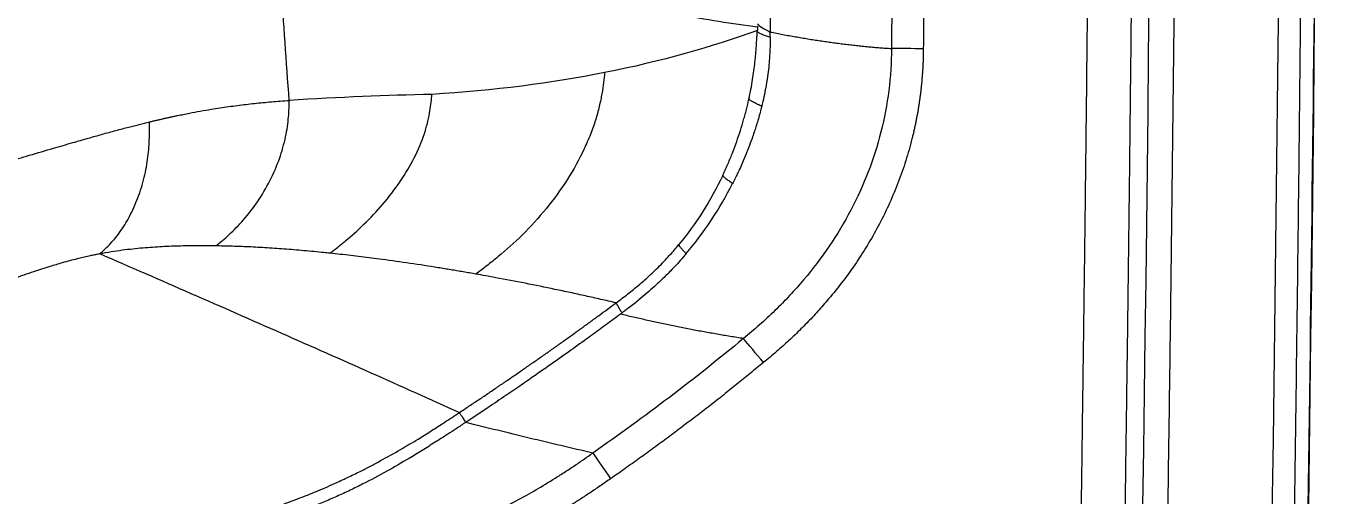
# Model space of a CAD drawing. Extents: x -54 to 18, y -18 to 89.
# Drawn here: x 3.62 to 18.18, y 5.45 to 10.73 of the extents above; entities that cross this region are included whole.
import ezdxf

# ---------------------------------------------------------------- set-up
doc = ezdxf.new("R2010")
doc.units = 0
doc.header["$MEASUREMENT"] = 0
doc.layers.add('GEOMETRY', color=2, linetype='Continuous', lineweight=25)

# ---------------------------------------------------------------- blocks, each defined once
blk = doc.blocks.new('2026 MINI-ASPIRE')
at = {"layer": 'GEOMETRY'}
for points in [[(33.989, -6.328), (34.198, -19.772), (34.198, -33.22), (33.989, -46.664)], [(35.847, -6.322), (36.052, -19.774), (36.052, -33.229), (35.847, -46.681)], [(35.443, -6.456), (35.646, -19.819), (35.646, -33.185), (35.443, -46.548)], [(24.443, -40.858), (24.378, -39.996), (24.325, -39.123), (24.285, -38.242)], [(29.692, -40.033), (29.692, -40.047), (29.69, -40.062), (29.69, -40.074)], [(29.693, -40.024), (29.693, -40.027), (29.693, -40.03), (29.692, -40.033)], [(29.69, -40.074), (29.18, -40.26), (28.608, -40.422), (27.978, -40.548)], [(29.69, -40.074), (29.689, -40.079), (29.689, -40.083), (29.689, -40.087)], [(29.834, -40.151), (29.834, -40.137), (29.834, -40.106), (29.834, -40.092)], [(31.55, -40.28), (31.422, -40.279), (31.297, -40.278), (31.193, -40.277)], [(27.978, -40.548), (27.384, -40.666), (26.738, -40.75), (26.041, -40.792)], [(26.041, -40.793), (25.536, -40.801), (25.003, -40.824), (24.444, -40.86)], [(28.155, -43.257), (28.161, -43.253), (28.167, -43.248), (28.173, -43.244)], [(29.534, -43.53), (28.99, -43.983), (28.426, -44.411), (27.845, -44.816)], [(29.758, -43.799), (29.675, -43.7), (29.595, -43.604), (29.534, -43.53)], [(27.845, -44.816), (27.9, -44.895), (27.971, -44.998), (28.045, -45.104)]]:
    blk.add_open_spline(points, degree=3, dxfattribs=at)
for points, knots in [([(34.269, -6.266), (34.272, -6.504), (34.28, -6.98), (34.291, -7.696), (34.301, -8.412), (34.311, -9.13), (34.32, -9.849), (34.33, -10.57), (34.338, -11.291), (34.346, -12.015), (34.354, -12.739), (34.362, -13.465), (34.369, -14.192), (34.376, -14.92), (34.382, -15.65), (34.399, -17.819), (34.42, -21.434), (34.43, -26.496), (34.42, -31.558), (34.398, -35.356), (34.377, -37.89), (34.366, -39.166), (34.353, -40.437), (34.338, -41.704), (34.323, -42.966), (34.306, -44.223), (34.288, -45.476), (34.275, -46.31), (34.269, -46.726)], [0, 0, 0, 0, 0.017645, 0.035323, 0.053034, 0.070777, 0.088552, 0.106361, 0.124201, 0.142075, 0.159981, 0.177919, 0.195891, 0.213895, 0.231931, 0.25, 0.374694, 0.5, 0.625293, 0.75, 0.781644, 0.813176, 0.844596, 0.875902, 0.907095, 0.938176, 0.969144, 1, 1, 1, 1]), ([(35.847, -46.682), (35.884, -43.991), (35.956, -38.61), (36.003, -30.538), (36.003, -22.466), (35.956, -14.393), (35.884, -9.012), (35.847, -6.322)], [0, 0, 0, 0, 0.2, 0.4, 0.6, 0.8, 1, 1, 1, 1]), ([(33.794, -6.524), (33.797, -6.753), (33.805, -7.212), (33.815, -7.901), (33.824, -8.59), (33.834, -9.279), (33.843, -9.967), (33.851, -10.656), (33.859, -11.345), (33.867, -12.034), (33.875, -12.722), (33.882, -13.411), (33.889, -14.1), (33.895, -14.789), (33.901, -15.477), (33.907, -16.166), (33.912, -16.855), (33.917, -17.544), (33.922, -18.232), (33.926, -18.921), (33.93, -19.61), (33.933, -20.299), (33.936, -20.987), (33.939, -21.676), (33.942, -22.365), (33.944, -23.053), (33.945, -23.742), (33.947, -24.431), (33.947, -25.12), (33.948, -25.808), (33.948, -26.497), (33.948, -27.186), (33.947, -27.874), (33.947, -28.563), (33.945, -29.252), (33.944, -29.941), (33.942, -30.629), (33.939, -31.318), (33.936, -32.007), (33.933, -32.695), (33.93, -33.384), (33.926, -34.073), (33.922, -34.761), (33.917, -35.45), (33.912, -36.139), (33.907, -36.827), (33.901, -37.516), (33.895, -38.205), (33.889, -38.893), (33.882, -39.582), (33.875, -40.271), (33.867, -40.959), (33.86, -41.648), (33.851, -42.337), (33.843, -43.025), (33.834, -43.714), (33.824, -44.403), (33.815, -45.091), (33.805, -45.78), (33.798, -46.239), (33.794, -46.469)], [0, 0, 0, 0, 0.017244, 0.034488, 0.051732, 0.068976, 0.086219, 0.103463, 0.120706, 0.137949, 0.155192, 0.172434, 0.189677, 0.206919, 0.224162, 0.241404, 0.258646, 0.275888, 0.29313, 0.310371, 0.327613, 0.344854, 0.362095, 0.379337, 0.396578, 0.413819, 0.43106, 0.448301, 0.465542, 0.482783, 0.500023, 0.517264, 0.534505, 0.551745, 0.568986, 0.586226, 0.603467, 0.620707, 0.637947, 0.655188, 0.672428, 0.689669, 0.706909, 0.724149, 0.74139, 0.75863, 0.775871, 0.793111, 0.810352, 0.827592, 0.844833, 0.862073, 0.879314, 0.896555, 0.913795, 0.931036, 0.948277, 0.965518, 0.982759, 1, 1, 1, 1]), ([(35.692, -6.452), (35.695, -6.682), (35.702, -7.14), (35.712, -7.829), (35.722, -8.518), (35.731, -9.207), (35.74, -9.896), (35.748, -10.585), (35.756, -11.275), (35.764, -11.964), (35.771, -12.654), (35.778, -13.345), (35.785, -14.035), (35.792, -14.726), (35.798, -15.417), (35.803, -16.108), (35.808, -16.799), (35.813, -17.491), (35.818, -18.183), (35.822, -18.875), (35.826, -19.567), (35.829, -20.259), (35.832, -20.952), (35.835, -21.645), (35.837, -22.338), (35.84, -23.032), (35.841, -23.725), (35.842, -24.419), (35.843, -25.113), (35.844, -25.807), (35.844, -26.75), (35.843, -27.941), (35.841, -29.379), (35.837, -30.817), (35.832, -32.253), (35.825, -33.688), (35.816, -35.122), (35.806, -36.554), (35.794, -37.986), (35.781, -39.416), (35.766, -40.845), (35.75, -42.274), (35.732, -43.701), (35.713, -45.126), (35.699, -46.077), (35.692, -46.551)], [0, 0, 0, 0, 0.017165, 0.034335, 0.05151, 0.068691, 0.085878, 0.103069, 0.120267, 0.13747, 0.154678, 0.171892, 0.189111, 0.206336, 0.223566, 0.240802, 0.258043, 0.275289, 0.292542, 0.309799, 0.327063, 0.344332, 0.361606, 0.378886, 0.396171, 0.413462, 0.430758, 0.448061, 0.465368, 0.482681, 0.5, 0.535898, 0.571768, 0.607609, 0.643422, 0.679207, 0.714963, 0.750691, 0.786391, 0.822063, 0.857706, 0.893322, 0.928909, 0.964469, 1, 1, 1, 1]), ([(33.307, -46.36), (33.311, -46.132), (33.318, -45.676), (33.328, -44.991), (33.337, -44.306), (33.346, -43.621), (33.355, -42.936), (33.364, -42.251), (33.372, -41.567), (33.38, -40.882), (33.387, -40.197), (33.394, -39.512), (33.401, -38.827), (33.407, -38.142), (33.413, -37.457), (33.419, -36.772), (33.424, -36.087), (33.429, -35.402), (33.434, -34.717), (33.438, -34.032), (33.442, -33.347), (33.445, -32.662), (33.448, -31.977), (33.451, -31.292), (33.453, -30.607), (33.455, -29.922), (33.457, -29.237), (33.458, -28.551), (33.459, -27.866), (33.459, -27.181), (33.46, -26.251), (33.459, -25.077), (33.457, -23.658), (33.453, -22.239), (33.447, -20.819), (33.44, -19.4), (33.432, -17.981), (33.422, -16.563), (33.41, -15.144), (33.397, -13.725), (33.382, -12.306), (33.366, -10.887), (33.348, -9.469), (33.328, -8.05), (33.314, -7.105), (33.307, -6.632)], [0, 0, 0, 0, 0.017238, 0.034476, 0.051715, 0.068954, 0.086193, 0.103432, 0.120671, 0.137911, 0.15515, 0.17239, 0.189631, 0.206871, 0.224112, 0.241353, 0.258594, 0.275835, 0.293077, 0.310319, 0.327561, 0.344804, 0.362047, 0.37929, 0.396533, 0.413777, 0.431021, 0.448265, 0.46551, 0.482755, 0.5, 0.535722, 0.571442, 0.607162, 0.64288, 0.678596, 0.714312, 0.750026, 0.78574, 0.821452, 0.857164, 0.892874, 0.928583, 0.964292, 1, 1, 1, 1]), ([(29.831, -28.723), (29.831, -29.002), (29.832, -29.606), (29.833, -30.583), (29.834, -31.709), (29.835, -33.001), (29.836, -34.474), (29.836, -36.149), (29.835, -38.043), (29.835, -39.382), (29.834, -40.092)], [0, 0, 0, 0, 0.073754, 0.15929, 0.257896, 0.370974, 0.500038, 0.646718, 0.812753, 1, 1, 1, 1]), ([(31.144, -28.723), (31.167, -29.685), (31.183, -30.648), (31.204, -32.574), (31.209, -33.537), (31.216, -36.425), (31.208, -38.351), (31.193, -40.277)], [0, 0, 0, 0, 0.25, 0.25, 0.5, 0.5, 1, 1, 1, 1]), ([(31.499, -28.713), (31.502, -28.797), (31.506, -28.965), (31.511, -29.221), (31.517, -29.48), (31.522, -29.745), (31.527, -30.014), (31.532, -30.288), (31.536, -30.567), (31.54, -30.85), (31.544, -31.138), (31.548, -31.431), (31.551, -31.729), (31.554, -32.031), (31.557, -32.338), (31.56, -32.65), (31.562, -32.966), (31.564, -33.287), (31.566, -33.613), (31.567, -33.943), (31.568, -34.278), (31.569, -34.618), (31.57, -34.963), (31.57, -35.312), (31.57, -35.666), (31.57, -36.025), (31.569, -36.388), (31.569, -36.756), (31.568, -37.129), (31.566, -37.507), (31.565, -37.889), (31.563, -38.276), (31.561, -38.668), (31.559, -39.064), (31.556, -39.465), (31.553, -39.871), (31.551, -40.143), (31.55, -40.28)], [0, 0, 0, 0, 0.021657, 0.043721, 0.066191, 0.089067, 0.11235, 0.13604, 0.160136, 0.184638, 0.209547, 0.234863, 0.260586, 0.286715, 0.313251, 0.340194, 0.367544, 0.3953, 0.423464, 0.452034, 0.481011, 0.510395, 0.540186, 0.570384, 0.600989, 0.632001, 0.66342, 0.695246, 0.727479, 0.760119, 0.793167, 0.826621, 0.860483, 0.894751, 0.929427, 0.96451, 1, 1, 1, 1]), ([(25.44, -39.212), (25.868, -39.3), (26.277, -39.384), (27.06, -39.544), (27.433, -39.621), (27.965, -39.729), (28.138, -39.764), (28.474, -39.83), (28.637, -39.861), (28.955, -39.92), (29.109, -39.947), (29.407, -39.995), (29.552, -40.016), (29.692, -40.033)], [0, 0, 0, 0, 0.25, 0.25, 0.5, 0.5, 0.625, 0.625, 0.75, 0.75, 0.875, 0.875, 1, 1, 1, 1]), ([(29.693, -40), (29.705, -40.015), (29.723, -40.03), (29.771, -40.061), (29.8, -40.077), (29.834, -40.092)], [0, 0, 0, 0, 0.5, 0.5, 1, 1, 1, 1]), ([(29.594, -40.845), (29.595, -40.844), (29.611, -40.771), (29.637, -40.633), (29.663, -40.436), (29.677, -40.28), (29.684, -40.175), (29.687, -40.12), (29.689, -40.096), (29.689, -40.087)], [0, 0, 0, 0, 0.004819, 0.293334, 0.549989, 0.784243, 0.905697, 0.963155, 1, 1, 1, 1]), ([(29.689, -40.087), (29.691, -40.089), (29.694, -40.091), (29.7, -40.096), (29.704, -40.098), (29.717, -40.106), (29.729, -40.112), (29.758, -40.124), (29.774, -40.13), (29.798, -40.139), (29.806, -40.141), (29.821, -40.146), (29.828, -40.149), (29.834, -40.151)], [0, 0, 0, 0, 0.125, 0.125, 0.25, 0.25, 0.5, 0.5, 0.75, 0.75, 0.875, 0.875, 1, 1, 1, 1]), ([(29.834, -40.151), (29.834, -40.163), (29.834, -40.193), (29.832, -40.24), (29.831, -40.294), (29.828, -40.344), (29.824, -40.408), (29.817, -40.489), (29.803, -40.602), (29.787, -40.696), (29.769, -40.79), (29.757, -40.848), (29.744, -40.901), (29.74, -40.919), (29.738, -40.927)], [0, 0, 0, 0, 0.047125, 0.115413, 0.180236, 0.25306, 0.305415, 0.427001, 0.56437, 0.739999, 0.792101, 0.929592, 0.967674, 1, 1, 1, 1]), ([(29.834, -40.092), (29.858, -40.097), (29.905, -40.106), (29.976, -40.12), (30.047, -40.133), (30.117, -40.145), (30.186, -40.157), (30.256, -40.169), (30.325, -40.18), (30.394, -40.19), (30.462, -40.2), (30.53, -40.21), (30.598, -40.219), (30.666, -40.228), (30.733, -40.236), (30.799, -40.243), (30.866, -40.25), (30.932, -40.257), (30.998, -40.263), (31.063, -40.268), (31.128, -40.273), (31.172, -40.276), (31.193, -40.277)], [0, 0, 0, 0, 0.052676, 0.105062, 0.15716, 0.208971, 0.260495, 0.311734, 0.36269, 0.413363, 0.463756, 0.51387, 0.563705, 0.613265, 0.66255, 0.711562, 0.760303, 0.808774, 0.856978, 0.904915, 0.952589, 1, 1, 1, 1]), ([(31.193, -40.277), (31.192, -40.435), (31.182, -40.592), (31.143, -40.904), (31.113, -41.059), (31.036, -41.365), (30.989, -41.515), (30.876, -41.808), (30.81, -41.952), (30.664, -42.23), (30.582, -42.365), (30.406, -42.626), (30.31, -42.751), (30.107, -42.992), (29.999, -43.107), (29.774, -43.327), (29.656, -43.431), (29.534, -43.53)], [0, 0, 0, 0, 0.125, 0.125, 0.25, 0.25, 0.375, 0.375, 0.5, 0.5, 0.625, 0.625, 0.75, 0.75, 0.875, 0.875, 1, 1, 1, 1]), ([(31.55, -40.28), (31.55, -40.294), (31.55, -40.323), (31.549, -40.366), (31.547, -40.409), (31.546, -40.451), (31.543, -40.494), (31.541, -40.537), (31.538, -40.579), (31.534, -40.622), (31.531, -40.664), (31.526, -40.706), (31.522, -40.749), (31.517, -40.791), (31.511, -40.833), (31.505, -40.875), (31.499, -40.917), (31.492, -40.959), (31.485, -41.001), (31.477, -41.042), (31.469, -41.084), (31.461, -41.125), (31.452, -41.167), (31.443, -41.208), (31.433, -41.25), (31.406, -41.359), (31.356, -41.536), (31.272, -41.777), (31.173, -42.013), (31.062, -42.242), (30.937, -42.464), (30.801, -42.678), (30.651, -42.887), (30.525, -43.045), (30.429, -43.156), (30.369, -43.225), (30.307, -43.292), (30.243, -43.358), (30.178, -43.424), (30.112, -43.489), (30.044, -43.552), (29.975, -43.615), (29.904, -43.678), (29.832, -43.739), (29.783, -43.779), (29.758, -43.799)], [0, 0, 0, 0, 0.010525, 0.021034, 0.031527, 0.042005, 0.052469, 0.062921, 0.073361, 0.08379, 0.09421, 0.104621, 0.115024, 0.125421, 0.135813, 0.1462, 0.156584, 0.166966, 0.177346, 0.187726, 0.198107, 0.208489, 0.218875, 0.229265, 0.23966, 0.25006, 0.312215, 0.374438, 0.436951, 0.499973, 0.561698, 0.623819, 0.686525, 0.749999, 0.772246, 0.794569, 0.816973, 0.839466, 0.862056, 0.884749, 0.907553, 0.930473, 0.953516, 0.97669, 1, 1, 1, 1]), ([(27.978, -40.548), (27.974, -40.582), (27.971, -40.619), (27.961, -40.698), (27.955, -40.741), (27.939, -40.83), (27.929, -40.878), (27.906, -40.976), (27.892, -41.027), (27.859, -41.132), (27.84, -41.186), (27.797, -41.296), (27.772, -41.352), (27.693, -41.522), (27.629, -41.636), (27.486, -41.861), (27.406, -41.971), (27.236, -42.179), (27.147, -42.277), (26.965, -42.457), (26.873, -42.538), (26.741, -42.648), (26.698, -42.683), (26.614, -42.748), (26.573, -42.778), (26.535, -42.808)], [0, 0, 0, 0, 0.0625, 0.0625, 0.125, 0.125, 0.1875, 0.1875, 0.25, 0.25, 0.3125, 0.3125, 0.375, 0.375, 0.5, 0.5, 0.625, 0.625, 0.75, 0.75, 0.875, 0.875, 0.9375, 0.9375, 1, 1, 1, 1]), ([(22.875, -41.101), (22.886, -41.098), (22.91, -41.092), (22.945, -41.084), (22.98, -41.076), (23.015, -41.068), (23.05, -41.06), (23.084, -41.053), (23.119, -41.045), (23.153, -41.038), (23.188, -41.03), (23.222, -41.023), (23.256, -41.016), (23.29, -41.009), (23.354, -40.997), (23.447, -40.979), (23.595, -40.954), (23.767, -40.928), (23.927, -40.907), (24.054, -40.893), (24.148, -40.883), (24.245, -40.875), (24.344, -40.867), (24.41, -40.863), (24.444, -40.86)], [0, 0, 0, 0, 0.0193352, 0.0387526, 0.0582524, 0.0778347, 0.0974997, 0.1172475, 0.1370782, 0.1569919, 0.1769886, 0.1970682, 0.2172306, 0.2374759, 0.2578037, 0.3321628, 0.4071574, 0.5327173, 0.6630979, 0.7262778, 0.7915792, 0.8589846, 0.928469, 1, 1, 1, 1]), ([(23.622, -42.491), (23.645, -42.473), (23.668, -42.453), (23.718, -42.411), (23.743, -42.388), (23.822, -42.316), (23.876, -42.261), (23.984, -42.138), (24.037, -42.07), (24.137, -41.922), (24.184, -41.843), (24.267, -41.68), (24.303, -41.597), (24.362, -41.43), (24.385, -41.347), (24.419, -41.189), (24.429, -41.114), (24.438, -41.011), (24.44, -40.978), (24.442, -40.916), (24.443, -40.887), (24.444, -40.86)], [0, 0, 0, 0, 0.0625, 0.0625, 0.125, 0.125, 0.25, 0.25, 0.375, 0.375, 0.5, 0.5, 0.625, 0.625, 0.75, 0.75, 0.875, 0.875, 0.9375, 0.9375, 1, 1, 1, 1]), ([(24.9, -42.574), (24.93, -42.55), (24.962, -42.526), (25.027, -42.473), (25.06, -42.446), (25.163, -42.359), (25.235, -42.294), (25.379, -42.152), (25.45, -42.075), (25.586, -41.911), (25.65, -41.824), (25.766, -41.647), (25.817, -41.557), (25.904, -41.38), (25.938, -41.293), (25.978, -41.169), (25.989, -41.129), (26.007, -41.052), (26.014, -41.015), (26.026, -40.944), (26.03, -40.911), (26.037, -40.849), (26.039, -40.82), (26.041, -40.793)], [0, 0, 0, 0, 0.0625, 0.0625, 0.125, 0.125, 0.25, 0.25, 0.375, 0.375, 0.5, 0.5, 0.625, 0.625, 0.75, 0.75, 0.8125, 0.8125, 0.875, 0.875, 0.9375, 0.9375, 1, 1, 1, 1]), ([(29.301, -41.701), (29.307, -41.689), (29.317, -41.666), (29.333, -41.632), (29.348, -41.599), (29.375, -41.536), (29.413, -41.444), (29.459, -41.321), (29.5, -41.2), (29.53, -41.099), (29.552, -41.019), (29.567, -40.961), (29.582, -40.903), (29.59, -40.864), (29.594, -40.845)], [0, 0, 0, 0, 0.042414, 0.083603, 0.123556, 0.162265, 0.312323, 0.453541, 0.597157, 0.734578, 0.802556, 0.869487, 0.935318, 1, 1, 1, 1]), ([(29.738, -40.927), (29.732, -40.924), (29.724, -40.92), (29.709, -40.912), (29.701, -40.908), (29.676, -40.896), (29.659, -40.888), (29.631, -40.872), (29.619, -40.865), (29.606, -40.856), (29.603, -40.853), (29.598, -40.849), (29.596, -40.847), (29.594, -40.845)], [0, 0, 0, 0, 0.125, 0.125, 0.25, 0.25, 0.5, 0.5, 0.75, 0.75, 0.875, 0.875, 1, 1, 1, 1]), ([(29.738, -40.927), (29.737, -40.932), (29.732, -40.95), (29.725, -40.978), (29.712, -41.025), (29.696, -41.084), (29.675, -41.152), (29.653, -41.22), (29.626, -41.299), (29.593, -41.388), (29.557, -41.478), (29.524, -41.557), (29.494, -41.624), (29.465, -41.684), (29.439, -41.738), (29.421, -41.774), (29.412, -41.792)], [0, 0, 0, 0, 0.017719, 0.059405, 0.095057, 0.175737, 0.256399, 0.324843, 0.40635, 0.527302, 0.63265, 0.719597, 0.805425, 0.870083, 0.934939, 1, 1, 1, 1]), ([(21.071, -41.607), (21.079, -41.605), (21.096, -41.6), (21.14, -41.588), (21.195, -41.572), (21.29, -41.544), (21.399, -41.513), (21.581, -41.46), (21.787, -41.399), (22.005, -41.336), (22.187, -41.284), (22.347, -41.238), (22.499, -41.197), (22.617, -41.165), (22.705, -41.143), (22.762, -41.128), (22.819, -41.114), (22.856, -41.105), (22.875, -41.101)], [0, 0, 0, 0, 0.011623, 0.024109, 0.064593, 0.091478, 0.164938, 0.227948, 0.368518, 0.486774, 0.583998, 0.674664, 0.764619, 0.854837, 0.891374, 0.927748, 0.963958, 1, 1, 1, 1]), ([(22.32, -42.581), (22.337, -42.566), (22.354, -42.55), (22.389, -42.517), (22.408, -42.498), (22.464, -42.439), (22.504, -42.393), (22.58, -42.287), (22.618, -42.227), (22.687, -42.096), (22.719, -42.025), (22.775, -41.877), (22.798, -41.799), (22.836, -41.645), (22.85, -41.568), (22.868, -41.419), (22.873, -41.347), (22.876, -41.248), (22.876, -41.217), (22.876, -41.156), (22.875, -41.128), (22.875, -41.101)], [0, 0, 0, 0, 0.0625, 0.0625, 0.125, 0.125, 0.25, 0.25, 0.375, 0.375, 0.5, 0.5, 0.625, 0.625, 0.75, 0.75, 0.875, 0.875, 0.9375, 0.9375, 1, 1, 1, 1]), ([(29.301, -41.701), (29.235, -41.84), (29.16, -41.975), (28.996, -42.236), (28.905, -42.361), (28.807, -42.48)], [0, 0, 0, 0, 0.5, 0.5, 1, 1, 1, 1]), ([(29.301, -41.701), (29.303, -41.702), (29.304, -41.705), (29.309, -41.71), (29.311, -41.712), (29.321, -41.722), (29.33, -41.73), (29.352, -41.748), (29.365, -41.757), (29.384, -41.771), (29.39, -41.776), (29.402, -41.784), (29.407, -41.788), (29.412, -41.792)], [0, 0, 0, 0, 0.125, 0.125, 0.25, 0.25, 0.5, 0.5, 0.75, 0.75, 0.875, 0.875, 1, 1, 1, 1]), ([(28.892, -42.578), (28.993, -42.458), (29.088, -42.332), (29.261, -42.069), (29.34, -41.932), (29.412, -41.792)], [0, 0, 0, 0, 0.5, 0.5, 1, 1, 1, 1]), ([(23.622, -42.491), (23.558, -42.491), (23.429, -42.489), (23.228, -42.492), (23.02, -42.5), (22.803, -42.515), (22.575, -42.538), (22.405, -42.566), (22.32, -42.581)], [0, 0, 0, 0, 0.166708, 0.333366, 0.500003, 0.666693, 0.83339, 1, 1, 1, 1]), ([(24.9, -42.574), (24.889, -42.573), (24.866, -42.57), (24.769, -42.56), (24.61, -42.545), (24.389, -42.527), (24.173, -42.512), (24.001, -42.503), (23.873, -42.498), (23.788, -42.495), (23.705, -42.493), (23.649, -42.492), (23.622, -42.491)], [0, 0, 0, 0, 0.028281, 0.056443, 0.241394, 0.418759, 0.588562, 0.750829, 0.815369, 0.87841, 0.939952, 1, 1, 1, 1]), ([(28.106, -43.13), (28.129, -43.113), (28.173, -43.08), (28.26, -43.014), (28.367, -42.927), (28.498, -42.811), (28.598, -42.713), (28.67, -42.637), (28.715, -42.588), (28.761, -42.535), (28.792, -42.499), (28.807, -42.48)], [0, 0, 0, 0, 0.090463, 0.171769, 0.34223, 0.522202, 0.716623, 0.781889, 0.850834, 0.92352, 1, 1, 1, 1]), ([(28.892, -42.578), (28.888, -42.575), (28.884, -42.571), (28.876, -42.561), (28.871, -42.557), (28.857, -42.541), (28.847, -42.531), (28.831, -42.512), (28.824, -42.503), (28.814, -42.49), (28.81, -42.484), (28.807, -42.48)], [0, 0, 0, 0, 0.125, 0.125, 0.25, 0.25, 0.5, 0.5, 0.75, 0.75, 1, 1, 1, 1]), ([(22.32, -42.581), (22.312, -42.582), (22.296, -42.585), (22.272, -42.59), (22.248, -42.595), (22.223, -42.6), (22.184, -42.609), (22.132, -42.621), (22.061, -42.638), (21.984, -42.658), (21.905, -42.68), (21.83, -42.702), (21.753, -42.725), (21.669, -42.751), (21.572, -42.783), (21.468, -42.818), (21.353, -42.859), (21.251, -42.895), (21.162, -42.927), (21.088, -42.954), (21.007, -42.983), (20.934, -43.01), (20.875, -43.031), (20.829, -43.048), (20.798, -43.059), (20.783, -43.065)], [0, 0, 0, 0, 0.019857, 0.039655, 0.059397, 0.079088, 0.098731, 0.150332, 0.200715, 0.2609, 0.320281, 0.368708, 0.416687, 0.476528, 0.534738, 0.602387, 0.670687, 0.744749, 0.784739, 0.825854, 0.874067, 0.922986, 0.948704, 0.974375, 1, 1, 1, 1]), ([(26.349, -44.362), (25.695, -44.065), (25.031, -43.77), (23.687, -43.177), (23.007, -42.88), (22.321, -42.581)], [0, 0, 0, 0, 0.5, 0.5, 1, 1, 1, 1]), ([(26.535, -42.808), (26.511, -42.803), (26.464, -42.795), (26.394, -42.783), (26.323, -42.771), (26.253, -42.759), (26.183, -42.748), (26.032, -42.723), (25.801, -42.688), (25.551, -42.652), (25.367, -42.628), (25.25, -42.613), (25.133, -42.599), (25.017, -42.586), (24.939, -42.578), (24.9, -42.574)], [0, 0, 0, 0, 0.045302, 0.090378, 0.135229, 0.179855, 0.224255, 0.268431, 0.464532, 0.65491, 0.725833, 0.795802, 0.864818, 0.932884, 1, 1, 1, 1]), ([(28.892, -42.578), (28.886, -42.586), (28.874, -42.599), (28.842, -42.637), (28.795, -42.69), (28.72, -42.77), (28.634, -42.856), (28.541, -42.944), (28.451, -43.024), (28.375, -43.087), (28.307, -43.142), (28.255, -43.181), (28.21, -43.216), (28.185, -43.234), (28.173, -43.244)], [0, 0, 0, 0, 0.028345, 0.054105, 0.152314, 0.245623, 0.388611, 0.524325, 0.637684, 0.755321, 0.826535, 0.904616, 0.952827, 1, 1, 1, 1]), ([(28.106, -43.13), (28.077, -43.124), (28.021, -43.11), (27.935, -43.091), (27.85, -43.072), (27.764, -43.053), (27.678, -43.034), (27.592, -43.015), (27.506, -42.997), (27.339, -42.962), (27.091, -42.911), (26.832, -42.862), (26.646, -42.827), (26.572, -42.814), (26.535, -42.808)], [0, 0, 0, 0, 0.056287, 0.112436, 0.168449, 0.224325, 0.280065, 0.335669, 0.391138, 0.446472, 0.656722, 0.863626, 0.932078, 1, 1, 1, 1]), ([(26.349, -44.362), (26.387, -44.337), (26.461, -44.287), (26.572, -44.213), (26.683, -44.139), (26.791, -44.065), (26.899, -43.991), (27.006, -43.918), (27.111, -43.845), (27.216, -43.772), (27.319, -43.7), (27.421, -43.628), (27.522, -43.556), (27.622, -43.484), (27.721, -43.413), (27.818, -43.342), (27.915, -43.271), (28.011, -43.201), (28.074, -43.154), (28.106, -43.13)], [0, 0, 0, 0, 0.062915, 0.125299, 0.187157, 0.248491, 0.309306, 0.369606, 0.429394, 0.488675, 0.547453, 0.605731, 0.663513, 0.720803, 0.777604, 0.833921, 0.889756, 0.945115, 1, 1, 1, 1]), ([(28.106, -43.13), (28.106, -43.132), (28.107, -43.134), (28.11, -43.139), (28.111, -43.142), (28.117, -43.153), (28.123, -43.162), (28.136, -43.184), (28.144, -43.197), (28.155, -43.216), (28.159, -43.222), (28.166, -43.233), (28.17, -43.239), (28.173, -43.244)], [0, 0, 0, 0, 0.125, 0.125, 0.25, 0.25, 0.5, 0.5, 0.75, 0.75, 0.875, 0.875, 1, 1, 1, 1]), ([(28.155, -43.257), (28.128, -43.277), (28.074, -43.317), (27.993, -43.377), (27.911, -43.437), (27.829, -43.496), (27.709, -43.584), (27.539, -43.706), (27.35, -43.839), (27.175, -43.961), (27.019, -44.069), (26.84, -44.191), (26.638, -44.327), (26.496, -44.422), (26.421, -44.472)], [0, 0, 0, 0, 0.047451, 0.095054, 0.142811, 0.190721, 0.238785, 0.35316, 0.487785, 0.565554, 0.65544, 0.757648, 0.872414, 1, 1, 1, 1]), ([(29.534, -43.53), (29.509, -43.527), (29.46, -43.519), (29.386, -43.507), (29.312, -43.495), (29.238, -43.482), (29.165, -43.469), (29.092, -43.456), (29.019, -43.443), (28.946, -43.429), (28.873, -43.415), (28.8, -43.4), (28.728, -43.385), (28.656, -43.37), (28.583, -43.355), (28.512, -43.339), (28.44, -43.323), (28.368, -43.307), (28.297, -43.291), (28.226, -43.274), (28.178, -43.263), (28.155, -43.257)], [0, 0, 0, 0, 0.053283, 0.106495, 0.159635, 0.212704, 0.265702, 0.318628, 0.371483, 0.424265, 0.476975, 0.529612, 0.582176, 0.634667, 0.687083, 0.739426, 0.791693, 0.843884, 0.896, 0.948039, 1, 1, 1, 1]), ([(29.758, -43.799), (29.734, -43.819), (29.684, -43.86), (29.61, -43.922), (29.535, -43.983), (29.46, -44.043), (29.385, -44.104), (29.309, -44.164), (29.233, -44.225), (29.156, -44.285), (29.079, -44.344), (29.002, -44.404), (28.924, -44.463), (28.846, -44.523), (28.768, -44.582), (28.689, -44.64), (28.61, -44.699), (28.53, -44.757), (28.45, -44.816), (28.37, -44.874), (28.289, -44.931), (28.208, -44.989), (28.127, -45.047), (28.072, -45.085), (28.045, -45.104)], [0, 0, 0, 0, 0.0445873, 0.0892523, 0.1339959, 0.1788186, 0.2237214, 0.2687048, 0.3137697, 0.3589167, 0.4041466, 0.4494602, 0.494858, 0.5403409, 0.5859095, 0.6315646, 0.6773068, 0.7231368, 0.7690554, 0.8150631, 0.8611608, 0.9073491, 0.9536286, 1, 1, 1, 1]), ([(24.062, -45.491), (24.079, -45.486), (24.113, -45.475), (24.164, -45.459), (24.215, -45.443), (24.266, -45.426), (24.316, -45.409), (24.365, -45.392), (24.43, -45.369), (24.514, -45.338), (24.622, -45.296), (24.768, -45.237), (24.928, -45.168), (25.094, -45.091), (25.229, -45.025), (25.353, -44.962), (25.504, -44.881), (25.683, -44.781), (25.87, -44.669), (26.035, -44.566), (26.189, -44.467), (26.295, -44.397), (26.349, -44.362)], [0, 0, 0, 0, 0.020952, 0.041836, 0.062649, 0.083388, 0.104048, 0.124627, 0.145122, 0.184994, 0.228716, 0.280529, 0.370301, 0.43293, 0.494831, 0.545762, 0.59606, 0.695843, 0.785594, 0.851893, 0.923671, 1, 1, 1, 1]), ([(26.349, -44.362), (26.35, -44.363), (26.351, -44.365), (26.354, -44.37), (26.356, -44.373), (26.363, -44.383), (26.369, -44.392), (26.383, -44.413), (26.391, -44.426), (26.403, -44.444), (26.406, -44.45), (26.414, -44.462), (26.417, -44.467), (26.421, -44.472)], [0, 0, 0, 0, 0.125, 0.125, 0.25, 0.25, 0.5, 0.5, 0.75, 0.75, 0.875, 0.875, 1, 1, 1, 1]), ([(26.421, -44.472), (26.385, -44.495), (26.319, -44.539), (26.226, -44.6), (26.148, -44.65), (26.052, -44.711), (25.933, -44.786), (25.753, -44.896), (25.533, -45.023), (25.312, -45.142), (25.124, -45.234), (24.978, -45.302), (24.828, -45.367), (24.674, -45.428), (24.539, -45.477), (24.433, -45.513), (24.353, -45.539), (24.273, -45.563), (24.189, -45.588), (24.133, -45.603), (24.105, -45.611)], [0, 0, 0, 0, 0.049399, 0.092046, 0.127919, 0.15698, 0.224001, 0.289248, 0.401061, 0.518113, 0.579711, 0.642989, 0.705263, 0.768374, 0.834775, 0.870834, 0.89805, 0.932732, 0.966721, 1, 1, 1, 1]), ([(27.845, -44.816), (27.607, -44.76), (27.37, -44.704), (26.895, -44.59), (26.657, -44.531), (26.421, -44.472)], [0, 0, 0, 0, 0.5, 0.5, 1, 1, 1, 1]), ([(25.855, -45.823), (25.872, -45.818), (25.905, -45.808), (25.954, -45.792), (26.002, -45.776), (26.05, -45.76), (26.096, -45.744), (26.141, -45.728), (26.186, -45.712), (26.23, -45.696), (26.272, -45.679), (26.314, -45.663), (26.355, -45.647), (26.396, -45.631), (26.435, -45.614), (26.512, -45.582), (26.618, -45.535), (26.75, -45.473), (26.87, -45.414), (27.022, -45.334), (27.208, -45.23), (27.39, -45.118), (27.537, -45.025), (27.645, -44.953), (27.747, -44.884), (27.813, -44.838), (27.845, -44.816)], [0, 0, 0, 0, 0.0234597, 0.0465236, 0.0691964, 0.0914825, 0.1133864, 0.1349126, 0.1560652, 0.1768487, 0.1972671, 0.2173245, 0.2370249, 0.2563723, 0.2753704, 0.294023, 0.3683304, 0.4298435, 0.4895639, 0.5481423, 0.6600884, 0.7740743, 0.8346915, 0.8924954, 0.9475731, 1, 1, 1, 1]), ([(28.045, -45.104), (28.025, -45.117), (27.986, -45.145), (27.928, -45.184), (27.871, -45.223), (27.816, -45.26), (27.761, -45.296), (27.708, -45.331), (27.656, -45.364), (27.605, -45.396), (27.529, -45.444), (27.427, -45.505), (27.298, -45.579), (27.171, -45.649), (27.057, -45.709), (26.956, -45.759), (26.868, -45.801), (26.78, -45.841), (26.691, -45.881), (26.601, -45.919), (26.51, -45.955), (26.419, -45.991), (26.327, -46.025), (26.234, -46.058), (26.141, -46.089), (26.047, -46.12), (25.983, -46.139), (25.952, -46.148)], [0, 0, 0, 0, 0.030678, 0.06063, 0.089854, 0.118354, 0.146129, 0.17318, 0.19951, 0.225118, 0.250007, 0.314054, 0.377051, 0.439024, 0.500001, 0.541276, 0.58259, 0.623954, 0.665377, 0.706867, 0.748435, 0.790091, 0.831843, 0.8737, 0.915673, 0.95777, 1, 1, 1, 1])]:
    blk.add_open_spline(points, degree=3, knots=knots, dxfattribs=at)

msp = doc.modelspace()

# ---------------------------------------------------------------- block references
msp.add_blockref('2026 MINI-ASPIRE', (-17.876, 50.752))

doc.saveas('drawing.dxf')
